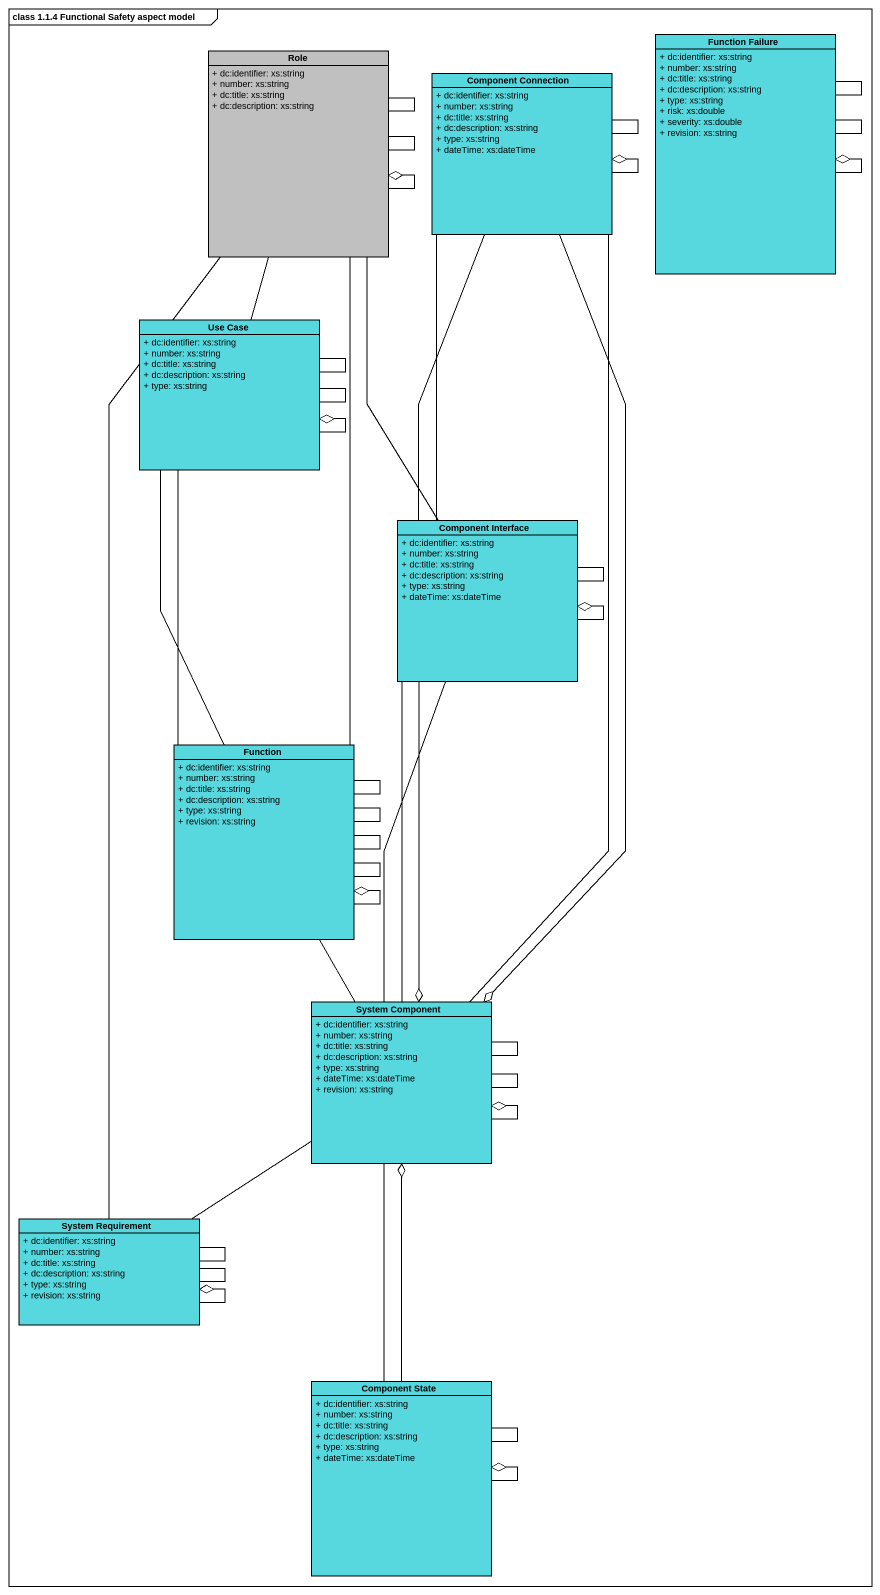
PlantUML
@startuml
mainframe class 1.1.4 Functional Safety aspect model
hide circle
hide empty members
skinparam classAttributeIconSize 0
class Role #C0C0C0 {
  + dc:identifier: xs:string
  + number: xs:string
  + dc:title: xs:string
  + dc:description: xs:string
}
class "Function Failure" as Function_Failure #56D8DE {
  + dc:identifier: xs:string
  + number: xs:string
  + dc:title: xs:string
  + dc:description: xs:string
  + type: xs:string
  + risk: xs:double
  + severity: xs:double
  + revision: xs:string
}
class "Component Connection" as Component_Connection #56D8DE {
  + dc:identifier: xs:string
  + number: xs:string
  + dc:title: xs:string
  + dc:description: xs:string
  + type: xs:string
  + dateTime: xs:dateTime
}
class "Use Case" as Use_Case #56D8DE {
  + dc:identifier: xs:string
  + number: xs:string
  + dc:title: xs:string
  + dc:description: xs:string
  + type: xs:string
}
class "Component Interface" as Component_Interface #56D8DE {
  + dc:identifier: xs:string
  + number: xs:string
  + dc:title: xs:string
  + dc:description: xs:string
  + type: xs:string
  + dateTime: xs:dateTime
}
class Function #56D8DE {
  + dc:identifier: xs:string
  + number: xs:string
  + dc:title: xs:string
  + dc:description: xs:string
  + type: xs:string
  + revision: xs:string
}
class "System Component" as System_Component #56D8DE {
  + dc:identifier: xs:string
  + number: xs:string
  + dc:title: xs:string
  + dc:description: xs:string
  + type: xs:string
  + dateTime: xs:dateTime
  + revision: xs:string
}
class "System Requirement" as System_Requirement #56D8DE {
  + dc:identifier: xs:string
  + number: xs:string
  + dc:title: xs:string
  + dc:description: xs:string
  + type: xs:string
  + revision: xs:string
}
class "Component State" as Component_State #56D8DE {
  + dc:identifier: xs:string
  + number: xs:string
  + dc:title: xs:string
  + dc:description: xs:string
  + type: xs:string
  + dateTime: xs:dateTime
}
Role -- Role
Role -- Role
Role --o Role
Function_Failure -- Function_Failure
Function_Failure -- Function_Failure
Function_Failure --o Function_Failure
Component_Connection -- Component_Connection
Component_Connection --o Component_Connection
Component_Connection -- Component_Interface
Component_Connection -- System_Component
Component_Connection --o System_Component
Use_Case -up- Role
Use_Case -- Use_Case
Use_Case -- Use_Case
Use_Case --o Use_Case
Component_Interface -up- Role
Component_Interface -up- Component_Connection
Component_Interface -- Component_Interface
Component_Interface --o Component_Interface
Component_Interface -- System_Component
Component_Interface --o System_Component
Function -up- Role
Function -up- Use_Case
Function -up- Use_Case
Function -- Function
Function -- Function
Function -- Function
Function -- Function
Function --o Function
System_Component -up- Component_Interface
System_Component -up- Function
System_Component -- System_Component
System_Component -- System_Component
System_Component --o System_Component
System_Requirement -up- Role
System_Requirement -up- System_Component
System_Requirement -- System_Requirement
System_Requirement -- System_Requirement
System_Requirement --o System_Requirement
Component_State -up- System_Component
Component_State -up-o System_Component
Component_State -- Component_State
Component_State --o Component_State
@enduml
